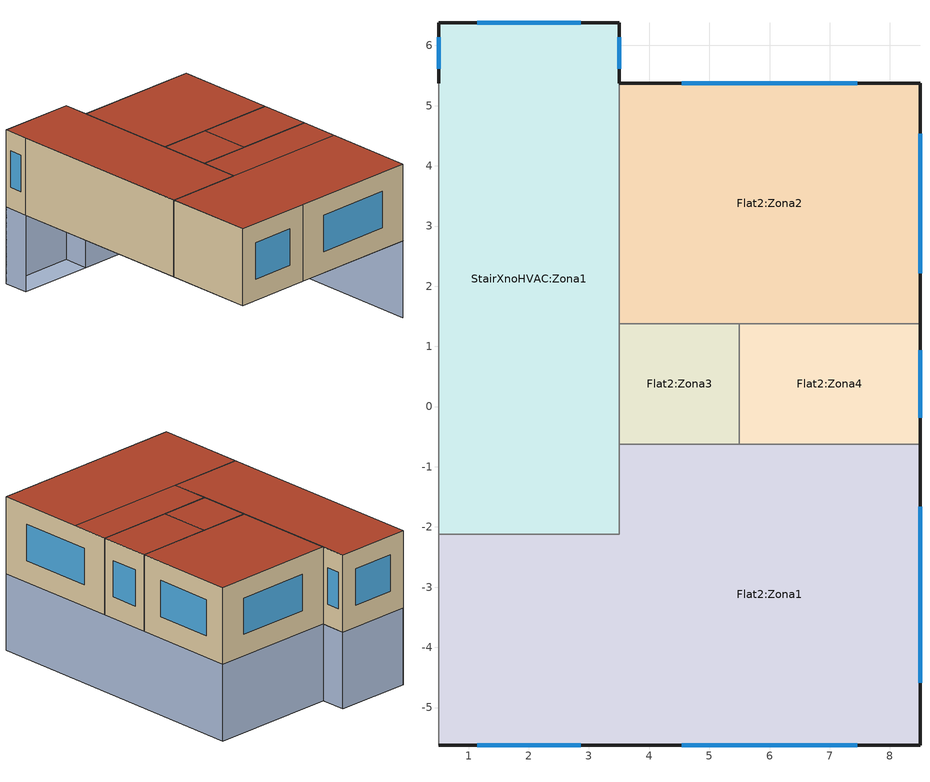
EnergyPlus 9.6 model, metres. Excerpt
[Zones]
StairXnoHVAC:Zona1
 floor adiabatic (Pavimento interno di progetto): 3.5,-2.12 0.5,-2.12 0.5,6.38 3.5,6.38 z0
 wall outside (_wall_MOD): 3.5,5.38 3.5,6.38 0.5,6.38 0.5,5.38 z0:3
 wall to Flat2:Zona3 (Parete semi-esposta di progetto_Rev): 3.5,-0.62 3.5,1.38 z0:3
 wall to Flat2:Zona2 (Parete semi-esposta di progetto_Rev): 3.5,1.38 3.5,5.38 z0:3
 wall to Flat2:Zona1 (Parete semi-esposta di progetto_Rev): 0.5,-2.12 3.5,-2.12 3.5,-0.62 z0:3
 wall adiabatic (115mm single leaf brick (plastered both sides)): 0.5,5.38 0.5,-2.12 z0:3
 window (simple_glazing_window): 3.5,5.62 3.5,6.13 z0.84:2.26
 window (Sgl Clr 6mm - 1002): 2.86,6.38 1.14,6.38 z0.84:2.26
 window (Trp LoE (e2=e5=.1) Clr 3mm/13mm Arg - 1003): 0.5,6.13 0.5,5.62 z0.84:2.26
 roof outside (_FlatRoof_mod): 0.5,-2.12 3.5,-2.12 3.5,6.38 0.5,6.38 z3
Flat2:Zona3
 floor ground (Pavimento controterra di progetto): 5.5,-0.62 3.5,-0.62 3.5,1.38 5.5,1.38 z0
 wall to Flat2:Zona4 (115mm single leaf brick (plastered both sides)): 5.5,-0.62 5.5,1.38 z0:3
 wall to Flat2:Zona2 (115mm single leaf brick (plastered both sides)): 5.5,1.38 3.5,1.38 z0:3
 wall to Flat2:Zona1 (115mm single leaf brick (plastered both sides)): 3.5,-0.62 5.5,-0.62 z0:3
 roof outside (_FlatRoof_mod): 3.5,-0.62 5.5,-0.62 5.5,1.38 3.5,1.38 z3
Flat2:Zona2
 floor ground (Pavimento controterra di progetto): 8.5,1.38 3.5,1.38 3.5,5.38 8.5,5.38 z0
 wall outside (_wall_MOD): 8.5,1.38 8.5,5.38 3.5,5.38 z0:3
 wall to Flat2:Zona4 (115mm single leaf brick (plastered both sides)_Rev): 5.5,1.38 8.5,1.38 z0:3
 window (simple_glazing_window): 8.5,2.21 8.5,4.54 / 7.46,5.38 4.54,5.38 z0.84:2.26
 roof outside (_FlatRoof_mod): 3.5,1.38 8.5,1.38 8.5,5.38 3.5,5.38 z3
Flat2:Zona1
 floor ground (Pavimento controterra di progetto): 3.5,-5.63 0.5,-5.63 0.5,-2.13 3.5,-2.13 z0; 8.5,-5.63 3.5,-5.63 3.5,-0.62 8.5,-0.62 z0
 wall outside (_wall_MOD): 0.5,-5.62 3.5,-5.62 8.5,-5.62 8.5,-0.62 z0:3
 wall to Flat2:Zona4 (115mm single leaf brick (plastered both sides)_Rev): 8.5,-0.62 5.5,-0.62 z0:3
 wall adiabatic (115mm single leaf brick (plastered both sides)): 0.5,-2.12 0.5,-5.62 z0:3
 window (simple_glazing_window): 8.5,-4.58 8.5,-1.66 / 1.14,-5.62 2.86,-5.62 / 4.54,-5.62 7.46,-5.62 z0.84:2.26
 roof outside (_FlatRoof_mod): 3.5,-2.12 8.5,-2.12 8.5,-0.62 3.5,-0.62 z3; 0.5,-5.62 8.5,-5.62 8.5,-2.12 0.5,-2.12 z3
Flat2:Zona4
 floor ground (Pavimento controterra di progetto): 8.5,-0.62 5.5,-0.62 5.5,1.38 8.5,1.38 z0
 wall outside (_wall_MOD): 8.5,-0.62 8.5,1.38 z0:3
 window (simple_glazing_window): 8.5,-0.18 8.5,0.94 z0.84:2.26
 roof outside (_FlatRoof_mod): 5.5,-0.62 8.5,-0.62 8.5,1.38 5.5,1.38 z3
shading: 8.5,-5.62 8.5,5.38 / 8.5,5.38 3.5,5.38 / 3.5,5.38 3.5,6.38 / 3.5,6.38 0.5,6.38 / 0.5,6.38 0.5,5.38 z-3:0; 0.5,-5.62 0.5,5.38 z0:3; 0.5,5.38 3.5,5.38 3.5,6.38 0.5,6.38 z0; 3.5,5.38 0.5,5.38 0.5,6.38 3.5,6.38 z-3
[Building]
Building: North Axis {deg}=0; Terrain=Suburbs; Loads Convergence Tolerance Value {W}=0.04; Temperature Convergence Tolerance Value {deltaC}=0.4; Solar Distribution=FullExterior; Maximum Number of Warmup Days=25; Minimum Number of Warmup Days=6
[Site:Location]
Senza titolo (01-01:31-12)  (01-01:31-12): Latitude {deg}=45.22; Longitude {deg}=7.65; Time Zone {hr}=1; Elevation {m}=287
[SizingPeriod:DesignDay] Day of Month=15; Humidity Condition Type=WetBulb; Barometric Pressure {Pa}=97924.4; Rain Indicator=No; Snow Indicator=No
Name | Month | Day Type | Maximum Dry-Bulb Temperature {C} | Daily Dry-Bulb Temperature Range {deltaC} | Wetbulb or DewPoint at Maximum Dry-Bulb {C} | Wind Speed {m/s} | Wind Direction {deg} | Daylight Saving Time Indicator | Solar Model Indicator | Sky Clearness
Summer Design Day in Senza titolo (01-01:31-12) Giu | 6 | SummerDesignDay | 31.8 | 11.1 | 22.9 | 0 | 0 | Yes | ASHRAEClearSky | 0.98
Summer Design Day in Senza titolo (01-01:31-12) Lug | 7 | SummerDesignDay | 32.1 | 11 | 22.8 | 0 | 0 | Yes | ASHRAEClearSky | 0.98
Summer Design Day in Senza titolo (01-01:31-12) Ago | 8 | SummerDesignDay | 32.8 | 11.5 | 23.5 | 0 | 0 | Yes | ASHRAEClearSky | 0.98
Summer Design Day in Senza titolo (01-01:31-12) Set | 9 | SummerDesignDay | 29 | 11.5 | 20.2 | 0 | 0 | Yes | ASHRAEClearSky | 0.98
Winter Design Day in Senza titolo (01-01:31-12) | 1 | WinterDesignDay | -5.9 | 0 | -5.9 | 0.6 | 300 | No |  | 0
[Site:GroundTemperature:BuildingSurface]
18, 18, 18, 18, 18, 18, 18, 18, 18, 18, 18, 18
[Site:GroundTemperature:FCfactorMethod]
January Ground Temperature {C}=1.99; February Ground Temperature {C}=1.11; March Ground Temperature {C}=2.67; April Ground Temperature {C}=5.12; May Ground Temperature {C}=11.52; June Ground Temperature {C}=16.46; July Ground Temperature {C}=19.79; August Ground Temperature {C}=20.81; September Ground Temperature {C}=19.08; October Ground Temperature {C}=15.24; November Ground Temperature {C}=10.12; December Ground Temperature {C}=5.36
[Site:GroundTemperature:Shallow]
14, 14, 14, 14, 14, 14, 14, 14, 14, 14, 14, 14
[Site:GroundTemperature:Deep]
14, 14, 14, 14, 14, 14, 14, 14, 14, 14, 14, 14
[Site:GroundReflectance]
0.2, 0.2, 0.2, 0.2, 0.2, 0.2, 0.2, 0.2, 0.2, 0.2, 0.2, 0.2
[Site:GroundReflectance:SnowModifier]
2, 2
[Material] Roughness=Rough; Thermal Absorptance=0.9
Name | Thickness {m} | Conductivity {W/m-K} | Density {kg/m3} | Specific Heat {J/kg-K} | Solar Absorptance | Visible Absorptance
Cast Concrete (Dense)_.1 | 0.1 | 1.4 | 2100 | 840 | 0.6 | 0.6
Asphalt 1_.01 | 0.01 | 0.7 | 2100 | 1000 | 0.85 | 0.9
MW Glass Wool (rolls)_.0001 | 0.4863 | 0.04 | 12 | 840 | 0.6 | 0.6
Cement/plaster/mortar - cement plaster_.04 | 0.04 | 0.72 | 1760 | 840 | 0.6 | 0.6
Concrete cast - dense reinforced_.2 | 0.2 | 1.9 | 2300 | 840 | 0.6 | 0.6
Plasterboard_.013 | 0.013 | 0.25 | 2800 | 896 | 0.5 | 0.5
Cement/plaster/mortar - cement plaster sand aggregate_.015 | 0.015 | 0.72 | 1860 | 840 | 0.6 | 0.6
_Insulation_.0001 | 0.2092 | 0.04 | 15 | 1400 | 0.6 | 0.6
Brick_.06 | 0.06 | 0.72 | 1920 | 840 | 0.6 | 0.6
Concrete Block (Medium)_.13 | 0.13 | 0.51 | 1400 | 1000 | 0.6 | 0.6
Gypsum Plastering_.015 | 0.015 | 0.4 | 1000 | 1000 | 0.5 | 0.5
Brickwork Outer_.1 | 0.1 | 0.84 | 1700 | 800 | 0.7 | 0.7
XPS Extruded Polystyrene  - CO2 Blowing_.0795 | 0.0795 | 0.034 | 35 | 1400 | 0.6 | 0.6
Concrete Block (Medium)_.1 | 0.1 | 0.51 | 1400 | 1000 | 0.6 | 0.6
Gypsum Plastering_.013 | 0.013 | 0.4 | 1000 | 1000 | 0.5 | 0.5
Brickwork Inner_.115 | 0.115 | 0.62 | 1700 | 800 | 0.7 | 0.7
Urea Formaldehyde Foam_.1327 | 0.1327 | 0.04 | 10 | 1400 | 0.6 | 0.6
Cast Concrete_.1 | 0.1 | 1.13 | 2000 | 1000 | 0.6 | 0.6
Floor/Roof Screed_.07 | 0.07 | 0.41 | 1200 | 840 | 0.73 | 0.73
Timber Flooring_.03 | 0.03 | 0.14 | 650 | 1200 | 0.78 | 0.78
[Material:NoMass]
5_RVAL_4: Roughness=Rough; Thermal Resistance {m2-K/W}=0.18; Thermal Absorptance=0.9; Solar Absorptance=0.7; Visible Absorptance=0.7
[WindowMaterial:SimpleGlazingSystem]
simple_glazing_window: U-Factor {W/m2-K}=1.0625; Solar Heat Gain Coefficient=0.6142; Visible Transmittance=0.762
[WindowMaterial:Glazing] Optical Data Type=SpectralAverage; Infrared Transmittance at Normal Incidence=0; Conductivity {W/m-K}=0.9; Dirt Correction Factor for Solar and Visible Transmittance=1
Name | Thickness {m} | Solar Transmittance at Normal Incidence | Front Side Solar Reflectance at Normal Incidence | Back Side Solar Reflectance at Normal Incidence | Visible Transmittance at Normal Incidence | Front Side Visible Reflectance at Normal Incidence | Back Side Visible Reflectance at Normal Incidence | Front Side Infrared Hemispherical Emissivity | Back Side Infrared Hemispherical Emissivity
2 | 0.003 | 0.837 | 0.075 | 0.075 | 0.898 | 0.081 | 0.081 | 0.84 | 0.84
3 | 0.006 | 0.775 | 0.071 | 0.071 | 0.881 | 0.08 | 0.08 | 0.84 | 0.84
40 | 0.003 | 0.63 | 0.19 | 0.22 | 0.85 | 0.056 | 0.079 | 0.84 | 0.1
41 | 0.003 | 0.63 | 0.22 | 0.19 | 0.85 | 0.079 | 0.056 | 0.1 | 0.84
[WindowMaterial:Gas]
1004: Gas Type=Argon; Thickness {m}=0.013
[WindowMaterial:Blind]
20002: Slat Orientation=Horizontal; Slat Width {m}=0.025; Slat Separation {m}=0.01875; Slat Thickness {m}=0.001; Slat Angle {deg}=45; Slat Conductivity {W/m-K}=0.9; Slat Beam Solar Transmittance=0; Front Side Slat Beam Solar Reflectance=0.5; Back Side Slat Beam Solar Reflectance=0.5; Slat Diffuse Solar Transmittance=0; Front Side Slat Diffuse Solar Reflectance=0.5; Back Side Slat Diffuse Solar Reflectance=0.5; Slat Beam Visible Transmittance=0; Front Side Slat Beam Visible Reflectance=0.5; Back Side Slat Beam Visible Reflectance=0.5; Slat Diffuse Visible Transmittance=0; Front Side Slat Diffuse Visible Reflectance=0.5; Back Side Slat Diffuse Visible Reflectance=0.5; Slat Infrared Hemispherical Transmittance=0; Front Side Slat Infrared Hemispherical Emissivity=0.9; Back Side Slat Infrared Hemispherical Emissivity=0.9; Blind to Glass Distance {m}=0.05; Blind Top Opening Multiplier=0.5; Blind Bottom Opening Multiplier=0.5; Blind Left Side Opening Multiplier=0.5; Blind Right Side Opening Multiplier=0.5; Minimum Slat Angle {deg}=0; Maximum Slat Angle {deg}=180
[Construction]
Pavimento interno di progetto; Massa interna di progetto: Cast Concrete (Dense)_.1
_FlatRoof_mod: Asphalt 1_.01, MW Glass Wool (rolls)_.0001, Cement/plaster/mortar - cement plaster_.04, Concrete cast - dense reinforced_.2, Plasterboard_.013
_wall_MOD: Cement/plaster/mortar - cement plaster sand aggregate_.015, _Insulation_.0001, Brick_.06, 5_RVAL_4, Concrete Block (Medium)_.13, Gypsum Plastering_.015
Parete semi-esposta di progetto_Rev: Gypsum Plastering_.013, Concrete Block (Medium)_.1, XPS Extruded Polystyrene  - CO2 Blowing_.0795, Brickwork Outer_.1
115mm single leaf brick (plastered both sides); 115mm single leaf brick (plastered both sides)_Rev: Gypsum Plastering_.013, Brickwork Inner_.115, Gypsum Plastering_.013
Pavimento controterra di progetto: Urea Formaldehyde Foam_.1327, Cast Concrete_.1, Floor/Roof Screed_.07, Timber Flooring_.03
simple_glazing_window: simple_glazing_window
simple_glazing_window_with_blind: 20002, simple_glazing_window
Sgl Clr 6mm - 1002: 3
Sgl Clr 6mm - 2002: 20002, 3
Trp LoE (e2=e5=.1) Clr 3mm/13mm Arg - 1003: 40, 1004, 2, 1004, 41
Trp LoE (e2=e5=.1) Clr 3mm/13mm Arg - 2003: 20002, 40, 1004, 2, 1004, 41
[Zone] Type=1; Multiplier=1; Zone Inside Convection Algorithm=TARP
Name | Volume {m3} | Floor Area {m2} | Part of Total Floor Area
StairXnoHVAC:Zona1 | 76.5 | 25.5 | No
Flat2:Zona3 | 11.9874 | 3.9958 | Yes
Flat2:Zona4 | 17.9811 | 5.9937 | Yes
Flat2:Zona2 | 60 | 20 | Yes
Flat2:Zona1 | 106.5315 | 35.5105 | Yes
[WindowShadingControl] Shading Type=ExteriorBlind; Shading Control Type=OnIfHighOutdoorAirTempAndHighHorizontalSolar; Schedule=Summer (Northern Hemisphere); Setpoint {W/m2, W or deg C}=25.0851; Shading Control Is Scheduled=Yes; Glare Control Is Active=No; Type of Slat Angle Control for Blinds=FixedSlatAngle; Setpoint 2 {W/m2, deg C or cd/m2}=180.9632; Multiple Surface Control Type=Group
Name | Zone | Construction with Shading | Shading Device Material | Fenestration Surface 1 | Fenestration Surface 2 | Fenestration Surface 3
11001 | StairXnoHVAC:Zona1 | simple_glazing_window_with_blind | 20002 | StairXnoHVAC:Zona1_Wall_2_0_0_0_0_0_Win
21001 | Flat2:Zona4 | simple_glazing_window_with_blind | 20002 | Flat2:Zona4_Wall_2_0_0_0_0_0_Win
31001 | Flat2:Zona2 | simple_glazing_window_with_blind | 20002 | Flat2:Zona2_Wall_2_0_0_0_0_0_Win | Flat2:Zona2_Wall_3_0_0_0_0_0_Win
41001 | Flat2:Zona1 | simple_glazing_window_with_blind | 20002 | Flat2:Zona1_Wall_2_0_0_0_0_0_Win | Flat2:Zona1_Wall_8_0_0_0_0_0_Win | Flat2:Zona1_Wall_9_0_0_0_0_0_Win
11002 | StairXnoHVAC:Zona1 | Sgl Clr 6mm - 2002 |  | StairXnoHVAC:Zona1_Wall_3_0_0_0_0_0_Win
11003 | StairXnoHVAC:Zona1 | Trp LoE (e2=e5=.1) Clr 3mm/13mm Arg - 2003 |  | StairXnoHVAC:Zona1_Wall_4_1_0_0_0_0_Win
[InternalMass]
Flat2:Zona1 Internal mass: Construction=Massa interna di progetto; Zone or ZoneList=Flat2:Zona1; Surface Area {m2}=20
[People] Number of People Schedule=_EN16798-1_RES_OCC; Number of People Calculation Method=Area/Person; People per Floor Area {person/m2}=0.0188; Floor Area per Person {m2/person}=28.3; Fraction Radiant=0.3; Sensible Heat Fraction=AutoCalculate; Carbon Dioxide Generation Rate {m3/s-W}=4.96e-08; Enable ASHRAE 55 Comfort Warnings=No; Mean Radiant Temperature Calculation Type=ZoneAveraged; Work Efficiency Schedule=Work efficiency; Clothing Insulation Calculation Method=ClothingInsulationSchedule; Air Velocity Schedule=Default Air Velocity for Comfort Calculations; Thermal Comfort Model 1 Type=Fanger; Thermal Comfort Model 2 Type=AdaptiveCEN15251
Name | Zone or ZoneList or Space or SpaceList | Activity Level Schedule | Clothing Insulation Schedule
People Flat2:Zona3 | Flat2:Zona3 | Activity Schedule 436 | Clothing Schedule 436
People Flat2:Zona4 | Flat2:Zona4 | Activity Schedule 443 | Clothing Schedule 443
People Flat2:Zona2 | Flat2:Zona2 | Activity Schedule 450 | Clothing Schedule 450
People Flat2:Zona1 | Flat2:Zona1 | Activity Schedule 458 | Clothing Schedule 458
[Lights] Schedule=_EN16798-1_RES_light; Design Level Calculation Method=Watts/Area; Watts per Floor Area {W/m2}=2.0902; Return Air Fraction=0; Fraction Radiant=0.42; Fraction Visible=0.18; Fraction Replaceable=1
Name | Zone or ZoneList or Space or SpaceList
Flat2:Zona3 General lighting | Flat2:Zona3
Flat2:Zona4 General lighting | Flat2:Zona4
Flat2:Zona2 General lighting | Flat2:Zona2
Flat2:Zona1 General lighting | Flat2:Zona1
[OtherEquipment] Fuel Type=Electricity; Schedule=_EN16798-1_RES_Appliances; Design Level Calculation Method=Watts/Area; Power per Floor Area {W/m2}=3; Fraction Latent=0; Fraction Radiant=0.2; Fraction Lost=0; Carbon Dioxide Generation Rate {m3/s-W}=0
Name | Zone or ZoneList or Space or SpaceList
Flat2:Zona3 Miscellaneous gain | Flat2:Zona3
Flat2:Zona4 Miscellaneous gain | Flat2:Zona4
Flat2:Zona2 Miscellaneous gain | Flat2:Zona2
Flat2:Zona1 Miscellaneous gain | Flat2:Zona1
[ZoneContaminantSourceAndSink:Generic:Constant] Design Generation Rate {m3/s}=1e-06; Design Removal Coefficient {m3/s}=0
Name | Zone | Generation Schedule | Removal Schedule
StairXnoHVAC:Zona1 Contaminant | StairXnoHVAC:Zona1 | Off 24/7 | Off 24/7
Flat2:Zona3 Contaminant | Flat2:Zona3 | _EN16798-1_RES_OCC | _EN16798-1_RES_OCC
Flat2:Zona4 Contaminant | Flat2:Zona4 | _EN16798-1_RES_OCC | _EN16798-1_RES_OCC
Flat2:Zona2 Contaminant | Flat2:Zona2 | _EN16798-1_RES_OCC | _EN16798-1_RES_OCC
Flat2:Zona1 Contaminant | Flat2:Zona1 | _EN16798-1_RES_OCC | _EN16798-1_RES_OCC
[Daylighting:Controls] Daylighting Method=SplitFlux; Availability Schedule=On; Lighting Control Type=Continuous; Minimum Input Power Fraction for Continuous or ContinuousOff Dimming Control=0.1; Minimum Light Output Fraction for Continuous or ContinuousOff Dimming Control=0.1; Number of Stepped Control Steps=1; Probability Lighting will be Reset When Needed in Manual Stepped Control=1; Glare Calculation Azimuth Angle of View Direction Clockwise from Zone y-Axis {deg}=0; Maximum Allowable Discomfort Glare Index=22; DElight Gridding Resolution {m2}=1; Fraction of Lights Controlled by Reference Point 1=1; Illuminance Setpoint at Reference Point 1 {lux}=100
Name | Zone or Space | Glare Calculation Daylighting Reference Point | Daylighting Reference Point 1
Flat2:Zona3 | Flat2:Zona3 | Flat2:Zona3 Ref Point 1 | Flat2:Zona3 Ref Point 1
Flat2:Zona4 | Flat2:Zona4 | Flat2:Zona4 Ref Point 1 | Flat2:Zona4 Ref Point 1
Flat2:Zona2 | Flat2:Zona2 | Flat2:Zona2 Ref Point 1 | Flat2:Zona2 Ref Point 1
Flat2:Zona1 | Flat2:Zona1 | Flat2:Zona1 Ref Point 1 | Flat2:Zona1 Ref Point 1
[ZoneInfiltration:DesignFlowRate] Schedule=On 24/7; Design Flow Rate Calculation Method=AirChanges/Hour; Constant Term Coefficient=1; Temperature Term Coefficient=0; Velocity Term Coefficient=0; Velocity Squared Term Coefficient=0
Name | Zone or ZoneList or Space or SpaceList | Design Flow Rate {m3/s} | Air Changes per Hour {1/hr}
StairXnoHVAC:Zona1 Infiltration | StairXnoHVAC:Zona1 | 0.014875 | 0.5
Flat2:Zona3 Infiltration | Flat2:Zona3 | 0.002331 | 0.1
Flat2:Zona4 Infiltration | Flat2:Zona4 | 0.003496 | 0.1
Flat2:Zona2 Infiltration | Flat2:Zona2 | 0.011667 | 0.1
Flat2:Zona1 Infiltration | Flat2:Zona1 | 0.020714 | 0.1
[ZoneVentilation:DesignFlowRate] Schedule=Summer (Northern Hemisphere); Design Flow Rate Calculation Method=AirChanges/Hour; Air Changes per Hour {1/hr}=3.7841; Ventilation Type=NATURAL; Fan Pressure Rise {Pa}=0; Fan Total Efficiency=1; Constant Term Coefficient=1; Temperature Term Coefficient=0; Velocity Term Coefficient=0; Velocity Squared Term Coefficient=0; Minimum Indoor Temperature {C}=13.5231; Maximum Indoor Temperature {C}=31.8191; Delta Temperature {deltaC}=2; Minimum Outdoor Temperature {C}=-100; Maximum Outdoor Temperature {C}=100; Maximum Wind Speed {m/s}=40
Name | Zone or ZoneList or Space or SpaceList | Design Flow Rate {m3/s}
Flat2:Zona3 Nat Vent | Flat2:Zona3 | 0.016649
Flat2:Zona4 Nat Vent | Flat2:Zona4 | 0.024974
Flat2:Zona2 Nat Vent | Flat2:Zona2 | 0.083333
Flat2:Zona1 Nat Vent | Flat2:Zona1 | 0.14796
[DesignSpecification:OutdoorAir] Outdoor Air Method=Sum; Outdoor Air Flow per Person {m3/s-person}=0.01; Outdoor Air Flow per Zone Floor Area {m3/s-m2}=0; Outdoor Air Flow per Zone {m3/s}=0; Outdoor Air Flow Air Changes per Hour {1/hr}=0; Outdoor Air Schedule=_EN16798-1_RES_OCC
Flat2:Zona3; Flat2:Zona4; Flat2:Zona2; Flat2:Zona1
[DesignSpecification:ZoneAirDistribution] Zone Air Distribution Effectiveness in Cooling Mode=1; Zone Air Distribution Effectiveness in Heating Mode=1
Flat2:Zona3; Flat2:Zona4; Flat2:Zona2; Flat2:Zona1
[Sizing:Zone] Zone Cooling Design Supply Air Temperature Input Method=SupplyAirTemperature; Zone Cooling Design Supply Air Temperature=12; Zone Cooling Design Supply Air Temperature Difference=0; Zone Heating Design Supply Air Temperature Input Method=SupplyAirTemperature; Zone Heating Design Supply Air Temperature=35; Zone Heating Design Supply Air Temperature Difference=0; Zone Cooling Design Supply Air Humidity Ratio=0.0077; Zone Heating Design Supply Air Humidity Ratio=0.0156; Zone Heating Sizing Factor=1.25; Zone Cooling Sizing Factor=1.15; Cooling Design Air Flow Method=DesignDay; Cooling Minimum Air Flow Fraction=0; Heating Design Air Flow Method=DesignDay
Name | Design Specification Outdoor Air Object | Design Specification Zone Air Distribution Object
Flat2:Zona3 | Flat2:Zona3 | Flat2:Zona3
Flat2:Zona4 | Flat2:Zona4 | Flat2:Zona4
Flat2:Zona2 | Flat2:Zona2 | Flat2:Zona2
Flat2:Zona1 | Flat2:Zona1 | Flat2:Zona1
[ZoneControl:Thermostat] Control Type Schedule=Zone Control Type Sched
Name | Zone or ZoneList | Control 1
Flat2:Zona3 Thermostat | Flat2:Zona3 | Dual Setpoint - Zone Flat2:Zona3
Flat2:Zona4 Thermostat | Flat2:Zona4 | Dual Setpoint - Zone Flat2:Zona4
Flat2:Zona2 Thermostat | Flat2:Zona2 | Dual Setpoint - Zone Flat2:Zona2
Flat2:Zona1 Thermostat | Flat2:Zona1 | Dual Setpoint - Zone Flat2:Zona1
[ThermostatSetpoint:DualSetpoint]
Name | Heating Setpoint Temperature Schedule | Cooling Setpoint Temperature Schedule
Dual Setpoint - Zone Flat2:Zona3 | Flat2:Zona3 Heating Setpoint Schedule | Flat2:Zona3 Cooling SP Sch
Dual Setpoint - Zone Flat2:Zona4 | Flat2:Zona4 Heating Setpoint Schedule | Flat2:Zona4 Cooling SP Sch
Dual Setpoint - Zone Flat2:Zona2 | Flat2:Zona2 Heating Setpoint Schedule | Flat2:Zona2 Cooling SP Sch
Dual Setpoint - Zone Flat2:Zona1 | Flat2:Zona1 Heating Setpoint Schedule | Flat2:Zona1 Cooling SP Sch
[ZoneHVAC:IdealLoadsAirSystem] Maximum Heating Supply Air Temperature {C}=35; Minimum Cooling Supply Air Temperature {C}=12; Maximum Heating Supply Air Humidity Ratio {kgWater/kgDryAir}=0.0156; Minimum Cooling Supply Air Humidity Ratio {kgWater/kgDryAir}=0.0077; Heating Limit=LimitCapacity; Maximum Heating Air Flow Rate {m3/s}=Autosize; Maximum Sensible Heating Capacity {W}=Autosize; Cooling Limit=LimitFlowRateAndCapacity; Maximum Cooling Air Flow Rate {m3/s}=Autosize; Maximum Total Cooling Capacity {W}=Autosize; Dehumidification Control Type=None; Humidification Control Type=None; Outdoor Air Economizer Type=NoEconomizer; Heat Recovery Type=Sensible; Sensible Heat Recovery Effectiveness=0.7; Latent Heat Recovery Effectiveness=0.65
Name | Heating Availability Schedule | Cooling Availability Schedule | Design Specification Outdoor Air Object
Flat2:Zona3 Ideal Loads Air | Flat2:Zona3 Heating Availability Sch | Flat2:Zona3 Cooling Availability Sch | Flat2:Zona3
Flat2:Zona4 Ideal Loads Air | Flat2:Zona4 Heating Availability Sch | Flat2:Zona4 Cooling Availability Sch | Flat2:Zona4
Flat2:Zona2 Ideal Loads Air | Flat2:Zona2 Heating Availability Sch | Flat2:Zona2 Cooling Availability Sch | Flat2:Zona2
Flat2:Zona1 Ideal Loads Air | Flat2:Zona1 Heating Availability Sch | Flat2:Zona1 Cooling Availability Sch | Flat2:Zona1
[Zone equipment]
Flat2:Zona3: Flat2:Zona3 Ideal Loads Air
Flat2:Zona4: Flat2:Zona4 Ideal Loads Air
Flat2:Zona2: Flat2:Zona2 Ideal Loads Air
Flat2:Zona1: Flat2:Zona1 Ideal Loads Air
[EnergyManagementSystem:Sensor]
Name | Output:Variable or Output:Meter Index Key | Output:Variable or Output:Meter | OutputVariable or OutputMeter Index Key | OutputVariable or OutputMeter
DH_Facility | Facility | DistrictHeating:Facility
DC_Facility | Facility | DistrictCooling:Facility
EL_Facility | Facility | Electricity:Facility
Tin_Zona1 |  |  | Flat2:Zona1 | Zone Mean Air Temperature
Tin_Zona2 |  |  | Flat2:Zona2 | Zone Mean Air Temperature
Tin_Zona4 |  |  | Flat2:Zona4 | Zone Mean Air Temperature
Tout |  |  | Environment | Site Outdoor Air Drybulb Temperature
DNI |  |  | Environment | Site Direct Solar Radiation Rate per Area
[EnergyManagementSystem:Actuator]
Flat2:Zona1_Wall_2_0_0_0_0_0_Win_Shading_Deploy_Status: Flat2:Zona1_Wall_2_0_0_0_0_0_Win; Window Shading Control; Control Status
Flat2:Zona1_Wall_8_0_0_0_0_0_Win_Shading_Deploy_Status: Flat2:Zona1_Wall_8_0_0_0_0_0_Win; Window Shading Control; Control Status
Flat2:Zona1_Wall_9_0_0_0_0_0_Win_Shading_Deploy_Status: Flat2:Zona1_Wall_9_0_0_0_0_0_Win; Window Shading Control; Control Status
Flat2:Zona2_Wall_2_0_0_0_0_0_Win_Shading_Deploy_Status: Flat2:Zona2_Wall_2_0_0_0_0_0_Win; Window Shading Control; Control Status
Flat2:Zona2_Wall_3_0_0_0_0_0_Win_Shading_Deploy_Status: Flat2:Zona2_Wall_3_0_0_0_0_0_Win; Window Shading Control; Control Status
Flat2:Zona4_Wall_2_0_0_0_0_0_Win_Shading_Deploy_Status: Flat2:Zona4_Wall_2_0_0_0_0_0_Win; Window Shading Control; Control Status
ZONA1:COOLINGSP: Flat2:Zona1_cooling Setpoint; Schedule:Constant; Schedule Value
ZONA2:COOLINGSP: Flat2:Zona2_cooling Setpoint; Schedule:Constant; Schedule Value
ZONA3:COOLINGSP: Flat2:Zona3_cooling Setpoint; Schedule:Constant; Schedule Value
ZONA4:COOLINGSP: Flat2:Zona4_cooling Setpoint; Schedule:Constant; Schedule Value
[EnergyManagementSystem:OutputVariable]
Name | EMS Variable | Type of Data in Variable | Update Frequency
DH_Energy | DH_Facility | Summed | SystemTimestep
DC_Energy | DC_Facility | Summed | SystemTimestep
EL_Energy | EL_Facility | Summed | SystemTimestep
Erl Shading Control Status Zone1_wall2 | Flat2:Zona1_Wall_2_0_0_0_0_0_Win_Shading_Deploy_Status | Averaged | ZoneTimeStep
Erl Shading Control Status Zone1_wall8 | Flat2:Zona1_Wall_8_0_0_0_0_0_Win_Shading_Deploy_Status | Averaged | ZoneTimeStep
Erl Shading Control Status Zone1_wall9 | Flat2:Zona1_Wall_9_0_0_0_0_0_Win_Shading_Deploy_Status | Averaged | ZoneTimeStep
Erl Shading Control Status Zone2_wall2 | Flat2:Zona2_Wall_2_0_0_0_0_0_Win_Shading_Deploy_Status | Averaged | ZoneTimeStep
Erl Shading Control Status Zone2_wall3 | Flat2:Zona2_Wall_3_0_0_0_0_0_Win_Shading_Deploy_Status | Averaged | ZoneTimeStep
Erl Shading Control Status Zone4_wall2 | Flat2:Zona4_Wall_2_0_0_0_0_0_Win_Shading_Deploy_Status | Averaged | ZoneTimeStep
Tin_Zone1 | Tin_Zona1 | Averaged | ZoneTimeStep
Tin_Zone2 | Tin_Zona2 | Averaged | ZoneTimeStep
Tin_Zone4 | Tin_Zona4 | Averaged | ZoneTimeStep
Tout | Tout | Averaged | SystemTimestep
[ExternalInterface:FunctionalMockupUnitExport:From:Variable]
Name | Output:Variable Index Key | Output:Variable | FMU Variable | OutputVariable Index Key | OutputVariable
 | Facility | DistrictHeating:Facility | DH_Energy
 | Facility | DistrictCooling:Facility | DC_Energy
 | Facility | Electricity:Facility | EL_Energy
 |  |  | T_out | Environment | Site Outdoor Air Drybulb Temperature
 |  |  | DNI | Environment | Site Direct Solar Radiation Rate per Area
 |  |  | Tin_Zone1 | Flat2:Zona1 | Zone Mean Air Temperature
 |  |  | Tin_Zone2 | Flat2:Zona2 | Zone Mean Air Temperature
 |  |  | Tin_Zone4 | Flat2:Zona4 | Zone Mean Air Temperature
 |  |  | ShadeStatus_Zone1_Wall2 | EMS | Erl Shading Control Status Zone1_wall2
 |  |  | ShadeStatus_Zone1_Wall8 | EMS | Erl Shading Control Status Zone1_wall8
 |  |  | ShadeStatus_Zone1_Wall9 | EMS | Erl Shading Control Status Zone1_wall9
 |  |  | ShadeStatus_Zone2_Wall2 | EMS | Erl Shading Control Status Zone2_wall2
 |  |  | ShadeStatus_Zone2_wall3 | EMS | Erl Shading Control Status Zone2_wall3
 |  |  | ShadeStatus_Zone4_Wall2 | EMS | Erl Shading Control Status Zone4_wall2
[EnergyManagementSystem:Program]
MYCOMPUTEDHEATINGSETPOINTPROG:ZONE1: Set locHour = Hour; Set locDay  = DayOfWeek; Set locHol  = Holiday; IF (Holiday == 3.0) && (DayOfMonth == 21) && (Month == 1); Set ZONA1:HEATWINTER = 20.0; ELSEIF (Hour < 6) && (DayOfWeek >= 2) && (DayOfWeek <= 6); Set ZONA1:HEATWINTER = 12.0; ELSEIF (Hour >= 6) && (Hour < 9) && (DayOfWeek >= 2) && (DayOfWeek <= 6); Set ZONA1:HEATWINTER = 20.0; ELSEIF (Hour >= 9) && (Hour < 16) && (DayOfWeek >= 2) && (DayOfWeek <= 6); Set ZONA1:HEATWINTER = 12.0; ELSEIF (Hour >= 16) && (Hour < 22) && (DayOfWeek >= 2) && (DayOfWeek <= 6); Set ZONA1:HEATWINTER = 20.0; ELSEIF (Hour >= 22) && (DayOfWeek >= 2) && (DayOfWeek <= 6); Set ZONA1:HEATWINTER = 12.0; ELSEIF (Hour < 7) && ((DayOfWeek == 1) || (DayOfWeek == 7)); Set ZONA1:HEATWINTER = 12.0; ELSEIF (Hour >= 7) && (Hour < 22) && ((DayOfWeek == 1) || (DayOfWeek == 7)); Set ZONA1:HEATWINTER = 20.0; ELSEIF (Hour >= 22) && ((DayOfWeek == 1) || (DayOfWeek == 7)); Set ZONA1:HEATWINTER = 12.0; ENDIF
MYCOMPUTEDHEATINGSETPOINTPROG:ZONE2: Set locHour = Hour; Set locDay  = DayOfWeek; Set locHol  = Holiday; IF (Holiday == 3.0) && (DayOfMonth == 21) && (Month == 1); Set ZONA2:HEATWINTER = 20.0; ELSEIF (Hour < 6) && (DayOfWeek >= 2) && (DayOfWeek <= 6); Set ZONA2:HEATWINTER = 12.0; ELSEIF (Hour >= 6) && (Hour < 9) && (DayOfWeek >= 2) && (DayOfWeek <= 6); Set ZONA2:HEATWINTER = 20.0; ELSEIF (Hour >= 9) && (Hour < 16) && (DayOfWeek >= 2) && (DayOfWeek <= 6); Set ZONA2:HEATWINTER = 12.0; ELSEIF (Hour >= 16) && (Hour < 22) && (DayOfWeek >= 2) && (DayOfWeek <= 6); Set ZONA2:HEATWINTER = 20.0; ELSEIF (Hour >= 22) && (DayOfWeek >= 2) && (DayOfWeek <= 6); Set ZONA2:HEATWINTER = 12.0; ELSEIF (Hour < 7) && ((DayOfWeek == 1) || (DayOfWeek == 7)); Set ZONA2:HEATWINTER = 12.0; ELSEIF (Hour >= 7) && (Hour < 22) && ((DayOfWeek == 1) || (DayOfWeek == 7)); Set ZONA2:HEATWINTER = 20.0; ELSEIF (Hour >= 22) && ((DayOfWeek == 1) || (DayOfWeek == 7)); Set ZONA2:HEATWINTER = 12.0; ENDIF
MYCOMPUTEDHEATINGSETPOINTPROG:ZONE34: Set locHour = Hour; Set locDay  = DayOfWeek; Set locHol  = Holiday; IF (Holiday == 3.0) && (DayOfMonth == 21) && (Month == 1); Set ZONA3:HEATWINTER = 20.0; Set ZONA4:HEATWINTER = 20.0; ELSEIF (Hour < 6) && (DayOfWeek >= 2) && (DayOfWeek <= 6); Set ZONA3:HEATWINTER = 12.0; Set ZONA4:HEATWINTER = 12.0; ELSEIF (Hour >= 6) && (Hour < 9) && (DayOfWeek >= 2) && (DayOfWeek <= 6); Set ZONA3:HEATWINTER = 20.0; Set ZONA4:HEATWINTER = 20.0; ELSEIF (Hour >= 9) && (Hour < 16) && (DayOfWeek >= 2) && (DayOfWeek <= 6); Set ZONA3:HEATWINTER = 12.0; Set ZONA4:HEATWINTER = 12.0; ELSEIF (Hour >= 16) && (Hour < 22) && (DayOfWeek >= 2) && (DayOfWeek <= 6); Set ZONA3:HEATWINTER = 20.0; Set ZONA4:HEATWINTER = 20.0; ELSEIF (Hour >= 22) && (DayOfWeek >= 2) && (DayOfWeek <= 6); Set ZONA3:HEATWINTER = 12.0; Set ZONA4:HEATWINTER = 12.0; ELSEIF (Hour < 7) && ((DayOfWeek == 1) || (DayOfWeek == 7)); Set ZONA3:HEATWINTER = 12.0; Set ZONA4:HEATWINTER = 12.0; ELSEIF (Hour >= 7) && (Hour < 22) && ((DayOfWeek == 1) || (DayOfWeek == 7)); Set ZONA3:HEATWINTER = 20.0; Set ZONA4:HEATWINTER = 20.0; ELSEIF (Hour >= 22) && ((DayOfWeek == 1) || (DayOfWeek == 7)); Set ZONA3:HEATWINTER = 12.0; Set ZONA4:HEATWINTER = 12.0; ENDIF
MYCOMPUTEDCOOLINGSETPOINTPROG:ZONE1: IF (Holiday == 3.0) && (DayOfMonth == 21) && (Month == 1); Set ZONA1:COOLINGSP = 100.0; ELSEIF (Hour < 9); Set ZONA1:COOLINGSP = 100.0; ELSEIF (Hour >= 9) && (Hour < 14); Set ZONA1:COOLINGSP = 28.0; ELSEIF (Hour >= 14) && (Hour < 22); Set ZONA1:COOLINGSP = 26.0; ELSEIF (Hour >= 22); Set ZONA1:COOLINGSP = 28.0; ENDIF
MYCOMPUTEDCOOLINGSETPOINTPROG:ZONE2: IF (Holiday == 3.0) && (DayOfMonth == 21) && (Month == 1); Set ZONA2:COOLINGSP = 100.0; ELSEIF (Hour < 9); Set ZONA2:COOLINGSP = 100.0; ELSEIF (Hour >= 9) && (Hour < 14); Set ZONA2:COOLINGSP = 28.0; ELSEIF (Hour >= 14) && (Hour < 22); Set ZONA2:COOLINGSP = 26.0; ELSEIF (Hour >= 22); Set ZONA2:COOLINGSP = 28.0; ENDIF
MYCOMPUTEDCOOLINGSETPOINTPROG:ZONE34: IF (Holiday == 3.0) && (DayOfMonth == 21) && (Month == 1); Set ZONA3:COOLINGSP = 100.0; Set ZONA4:COOLINGSP = 100.0; ELSEIF (Hour < 9); Set ZONA3:COOLINGSP = 100.0; Set ZONA4:COOLINGSP = 100.0; ELSEIF (Hour >= 9) && (Hour < 14); Set ZONA3:COOLINGSP = 28.0; Set ZONA4:COOLINGSP = 28.0; ELSEIF (Hour >= 14) && (Hour < 22); Set ZONA3:COOLINGSP = 26.0; Set ZONA4:COOLINGSP = 26.0; ELSEIF (Hour >= 22); Set ZONA3:COOLINGSP = 28.0; Set ZONA4:COOLINGSP = 28.0; ENDIF
[EnergyManagementSystem:ProgramCallingManager]
My Setpoint Schedule Calculator H_C_Zone1: BeginTimestepBeforePredictor; MYCOMPUTEDCOOLINGSETPOINTPROG:ZONE1; MYCOMPUTEDHEATINGSETPOINTPROG:ZONE1
My Setpoint Schedule Calculator H_C_Zone2: BeginTimestepBeforePredictor; MYCOMPUTEDCOOLINGSETPOINTPROG:ZONE2; MYCOMPUTEDHEATINGSETPOINTPROG:ZONE2
My Setpoint Schedule Calculator H_C_Zone3: BeginTimestepBeforePredictor; MYCOMPUTEDCOOLINGSETPOINTPROG:ZONE34; MYCOMPUTEDHEATINGSETPOINTPROG:ZONE34
[WaterUse:Equipment] Flow Rate Fraction Schedule=_EN16798-1_RES_OCC
Name | EndUse Subcategory | Peak Flow Rate | Target Temperature Schedule | Hot Water Supply Temperature Schedule | Cold Water Supply Temperature Schedule | Zone
DHW Flat2:Zona3 | DHW Flat2:Zona3 | 3.84211e-08 | DHW Supply Temperature Flat2:Zona3 | DHW Supply Temperature Flat2:Zona3 | DHW Mains Temperature Flat2:Zona3 | Flat2:Zona3
DHW Flat2:Zona4 | DHW Flat2:Zona4 | 5.76317e-08 | DHW Supply Temperature Flat2:Zona4 | DHW Supply Temperature Flat2:Zona4 | DHW Mains Temperature Flat2:Zona4 | Flat2:Zona4
DHW Flat2:Zona2 | DHW Flat2:Zona2 | 1.92308e-07 | DHW Supply Temperature Flat2:Zona2 | DHW Supply Temperature Flat2:Zona2 | DHW Mains Temperature Flat2:Zona2 | Flat2:Zona2
DHW Flat2:Zona1 | DHW Flat2:Zona1 | 3.41447e-07 | DHW Supply Temperature Flat2:Zona1 | DHW Supply Temperature Flat2:Zona1 | DHW Mains Temperature Flat2:Zona1 | Flat2:Zona1
[Schedule:Day:Hourly]
Summer Control Type Day Sch; Winter Control Type Day Sch: 4, 4, 4, 4, 4, 4, 4, 4, 4, 4, 4, 4, 4, 4, 4, 4, 4, 4, 4, 4, 4, 4, 4, 4
[Schedule:Week:Daily]
Summer Control Type Week Sch: Summer Control Type Day Sch, Summer Control Type Day Sch, Summer Control Type Day Sch, Summer Control Type Day Sch, Summer Control Type Day Sch, Summer Control Type Day Sch, Summer Control Type Day Sch, Summer Control Type Day Sch, Summer Control Type Day Sch, Summer Control Type Day Sch, Summer Control Type Day Sch, Summer Control Type Day Sch
Winter Control Type Week Sch: Winter Control Type Day Sch, Winter Control Type Day Sch, Winter Control Type Day Sch, Winter Control Type Day Sch, Winter Control Type Day Sch, Winter Control Type Day Sch, Winter Control Type Day Sch, Winter Control Type Day Sch, Winter Control Type Day Sch, Winter Control Type Day Sch, Winter Control Type Day Sch, Winter Control Type Day Sch
[Schedule:Year]
Zone Control Type Sched: Winter Control Type Week Sch, 1, 1, 3, 31, Summer Control Type Week Sch, 4, 1, 9, 30, Winter Control Type Week Sch, 10, 1, 12, 31
[Schedule:Compact]
On; On 24/7: Through: 12/31, For: AllDays, Until: 24:00, 1
Work efficiency; Off 24/7: Through: 12/31, For: AllDays, Until: 24:00, 0
Summer (Northern Hemisphere): Through: 31 Mar, For: AllDays, Until: 24:00, 0, Through: 30 Sep, For: AllDays, Until: 24:00, 1, Through: 31 Dec, For: AllDays, Until: 24:00, 0
Default Air Velocity for Comfort Calculations: Through: 12/31, For: AllDays, Until: 24:00, 0.137
_EN16798-1_RES_OCC: Through: 31 Dec, For: WinterDesignDay, Until: 24:00, 0, For: Weekends, Until: 07:00, 1, Until: 23:00, 0.8, Until: 24:00, 1, For: AllOtherDays, Until: 07:00, 1, Until: 10:00, 0.5, Until: 14:00, 0.1, Until: 17:00, 0.2, Until: 20:00, 0.5, Until: 23:00, 0.8, Until: 24:00, 1
_EN16798-1_RES_Appliances: Through: 31 Dec, For: WinterDesignDay, Until: 24:00, 0, For: AllOtherDays, Until: 08:00, 0.5, Until: 10:00, 0.7, Until: 12:00, 0.5, Until: 16:00, 0.6, Until: 18:00, 0.5, Until: 20:00, 0.7, Until: 23:00, 0.8, Until: 24:00, 0.6
_EN16798-1_RES_light: Through: 31 Dec, For: Weekdays SummerDesignDay Weekends, Until: 07:00, 0, Until: 11:00, 0.15, Until: 17:00, 0.05, Until: 23:00, 0.2, Until: 24:00, 0.15, For: WinterDesignDay AllOtherDays, Until: 24:00, 0
Activity Schedule 436; Activity Schedule 443; Activity Schedule 450; Activity Schedule 458: Through: 12/31, For: AllDays, Until: 24:00, 130
Clothing Schedule 436; Clothing Schedule 443; Clothing Schedule 450; Clothing Schedule 458: Through: 4/1, For: AllDays, Until: 24:00, 1, Through: 9/30, For: AllDays, Until: 24:00, .5, Through: 12/31, For: AllDays, Until: 24:00, 1
DHW Supply Temperature Flat2:Zona3; DHW Supply Temperature Flat2:Zona4; DHW Supply Temperature Flat2:Zona2; DHW Supply Temperature Flat2:Zona1: Through: 12/31, For: AllDays, Until: 24:00, 65
DHW Mains Temperature Flat2:Zona3; DHW Mains Temperature Flat2:Zona4; DHW Mains Temperature Flat2:Zona2; DHW Mains Temperature Flat2:Zona1: Through: 12/31, For: AllDays, Until: 24:00, 10
Flat2:Zona3 Heating Setpoint Schedule; Flat2:Zona4 Heating Setpoint Schedule; Flat2:Zona2 Heating Setpoint Schedule; Flat2:Zona1 Heating Setpoint Schedule: Through: 31 Mar, For: Weekdays SummerDesignDay WinterDesignDay, Until: 06:00, 12, Until: 09:00, 20, Until: 16:00, 12, Until: 22:00, 20, Until: 24:00, 12, For: Weekends, Until: 07:00, 12, Until: 22:00, 20, Until: 24:00, 12, For: AllOtherDays, Until: 24:00, -50, Through: 30 Sep, For: AllDays, Until: 24:00, -50, Through: 31 Dec, For: Weekdays SummerDesignDay WinterDesignDay, Until: 06:00, 12, Until: 09:00, 20, Until: 16:00, 12, Until: 22:00, 20, Until: 24:00, 12, For: Weekends, Until: 07:00, 12, Until: 22:00, 20, Until: 24:00, 12, For: AllOtherDays, Until: 24:00, -50
Flat2:Zona3 Heating Availability Sch; Flat2:Zona4 Heating Availability Sch; Flat2:Zona2 Heating Availability Sch; Flat2:Zona1 Heating Availability Sch: Through: 31 Mar, For: Weekdays SummerDesignDay WinterDesignDay, Until: 06:00, 1, Until: 09:00, 1, Until: 16:00, 1, Until: 22:00, 1, Until: 24:00, 1, For: Weekends, Until: 07:00, 1, Until: 22:00, 1, Until: 24:00, 1, For: AllOtherDays, Until: 24:00, 0, Through: 30 Sep, For: AllDays, Until: 24:00, 0, Through: 31 Dec, For: Weekdays SummerDesignDay WinterDesignDay, Until: 06:00, 1, Until: 09:00, 1, Until: 16:00, 1, Until: 22:00, 1, Until: 24:00, 1, For: Weekends, Until: 07:00, 1, Until: 22:00, 1, Until: 24:00, 1, For: AllOtherDays, Until: 24:00, 0
Flat2:Zona3 Cooling SP Sch; Flat2:Zona4 Cooling SP Sch; Flat2:Zona2 Cooling SP Sch; Flat2:Zona1 Cooling SP Sch: Through: 31 Mar, For: AllDays, Until: 24:00, 100, Through: 30 Sep, For: Weekdays SummerDesignDay WinterDesignDay, Until: 09:00, 100, Until: 14:00, 28, Until: 22:00, 26, Until: 24:00, 28, For: Weekends, Until: 09:00, 100, Until: 22:00, 26, Until: 24:00, 28, For: AllOtherDays, Until: 24:00, 100, Through: 31 Dec, For: AllDays, Until: 24:00, 100
Flat2:Zona3 Cooling Availability Sch; Flat2:Zona4 Cooling Availability Sch; Flat2:Zona2 Cooling Availability Sch; Flat2:Zona1 Cooling Availability Sch: Through: 31 Mar, For: AllDays, Until: 24:00, 0, Through: 30 Sep, For: Weekdays SummerDesignDay WinterDesignDay, Until: 09:00, 0, Until: 14:00, 1, Until: 22:00, 1, Until: 24:00, 1, For: Weekends, Until: 09:00, 0, Until: 22:00, 1, Until: 24:00, 1, For: AllOtherDays, Until: 24:00, 0, Through: 31 Dec, For: AllDays, Until: 24:00, 0
[Schedule:Constant]
Flat2:Zona1_cooling Setpoint; Flat2:Zona2_cooling Setpoint; Flat2:Zona3_cooling Setpoint; Flat2:Zona4_cooling Setpoint: Temperature, 26
